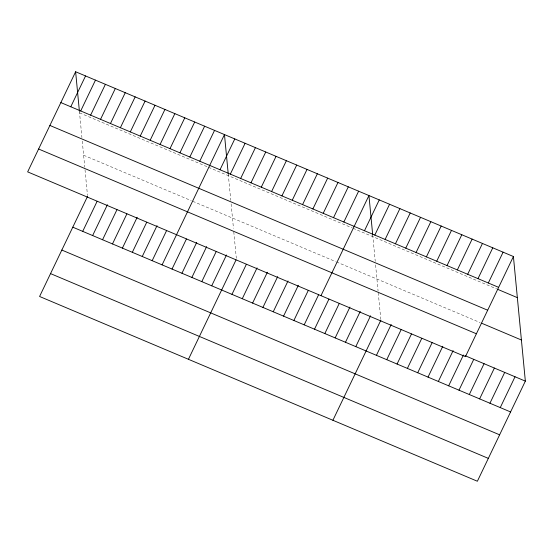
<?xml version="1.0" encoding="UTF-8"?>
<svg xmlns="http://www.w3.org/2000/svg" width="553" height="553" viewBox="0 0 553 553"><rect width="100%" height="100%" fill="white"/><g stroke="black" fill="none" stroke-linecap="round" stroke-linejoin="round"><path stroke-width="0.41" stroke-dasharray="2.77 2.07" d="M79.563 112.874L207.804 166.992M208.564 167.317L352.24 227.954M353.035 228.292L496.712 288.929M83.621 155.234L191.248 200.656M192.776 201.306L335.664 261.61M336.459 261.942L480.135 322.579M372.715 234.949L375.245 261.375M375.584 264.908L378.086 291.023M378.252 292.737L380.796 319.288M228.244 173.981L230.781 200.407M231.119 203.933L233.456 228.334M233.781 231.762L236.331 258.32M79.397 111.16L81.934 137.586M82.273 141.112L84.775 167.227M85.017 169.799L87.485 195.499"/><path stroke-width="0.83" d="M75.623 71.752L27.65 171.879L465.439 356.644L513.412 256.523L75.623 71.752L79.397 111.16M70.777 106.77L85.549 75.941M80.697 110.959L95.469 80.13M90.623 115.148L105.395 84.319M100.542 119.337L115.314 88.508M110.469 123.519L125.241 92.69M120.388 127.708L135.16 96.879M87.561 196.356L39.588 296.477L477.377 481.248L525.35 381.121L513.412 256.523M130.314 131.897L145.086 101.068M82.715 231.368L97.121 201.313M92.641 235.557L107.413 204.728M140.234 136.086L155.006 105.257M150.16 140.275L164.932 109.446M102.561 239.746L116.966 209.691M112.487 243.935L126.886 213.873M160.087 144.464L174.852 113.635M170.006 148.653L184.778 117.824M122.407 248.124L137.179 217.294M179.932 152.842L194.697 122.013M132.333 252.313L146.732 222.251M142.252 256.502L157.024 225.672M189.852 157.024L204.624 126.195M199.778 161.213L214.55 130.384M152.179 260.684L166.577 230.629M162.098 264.873L224.47 134.573L228.244 173.981M172.024 269.062L186.423 239.007M220.018 169.757L234.79 138.927M181.951 273.251L196.716 242.421M230.338 174.112L245.11 143.282M191.87 277.44L206.642 246.61M240.659 178.467L255.431 147.637M201.797 281.629L216.195 251.567M250.979 182.822L265.744 151.992M211.716 285.818L226.488 254.988M261.293 187.177L276.065 156.347M188.442 359.298L236.041 259.945M271.613 191.532L286.385 160.702M231.963 294.362L246.362 264.299M281.933 195.886L296.705 165.064M242.276 298.717L257.048 267.887M292.254 200.248L307.026 169.418M252.597 303.072L267.369 272.242M302.574 204.603L317.346 173.773M262.917 307.427L277.689 276.597M312.894 208.958L327.659 178.128M273.237 311.781L288.009 280.952M323.208 213.313L337.98 182.483M283.558 316.136L298.33 285.307M333.528 217.668L348.3 186.838M293.878 320.491L308.277 290.429M343.848 222.023L358.62 191.193M304.191 324.846L318.597 294.784M320.968 295.675L368.941 195.548L372.715 234.949M314.512 329.201L328.917 299.138M364.489 230.732L379.261 199.903M324.832 333.556L339.231 303.5M374.81 235.087L389.575 204.257M335.153 337.911L349.925 307.081M385.123 239.442L399.895 208.612M345.473 342.266L360.245 311.436M395.443 243.797L410.215 212.967M355.793 346.62L370.558 315.791M405.764 248.152L420.536 217.322M332.906 420.273L380.879 320.146M416.084 252.507L430.856 221.677M376.427 355.33L391.199 324.5M426.404 256.862L441.176 226.032M386.747 359.685L401.153 329.629M436.725 261.216L451.49 230.387M397.068 364.04L411.467 333.984M447.038 265.571L461.81 234.742M407.388 368.395L421.787 338.339M457.359 269.926L472.131 239.096M417.709 372.75L432.107 342.694M467.679 274.281L482.451 243.451M428.022 377.111L442.794 346.282M477.999 278.636L492.771 247.806M438.342 381.466L453.114 350.637M488.32 282.998L503.092 252.168M448.663 385.821L463.435 354.991M458.983 390.176L473.755 359.346M469.303 394.531L484.075 363.701M479.624 398.886L494.389 368.056M489.937 403.241L504.709 372.411M500.258 407.596L515.03 376.766M60.851 102.582L498.64 287.353M497.506 289.26L517.352 297.638M49.894 125.448L487.684 310.219M481.718 323.249L521.41 340.005M38.606 149.013L476.396 333.777M465.025 355.662L525.35 381.121M72.796 227.179L510.578 411.95M61.839 250.053L499.622 434.817M50.551 273.611L488.334 458.382"/></g></svg>
